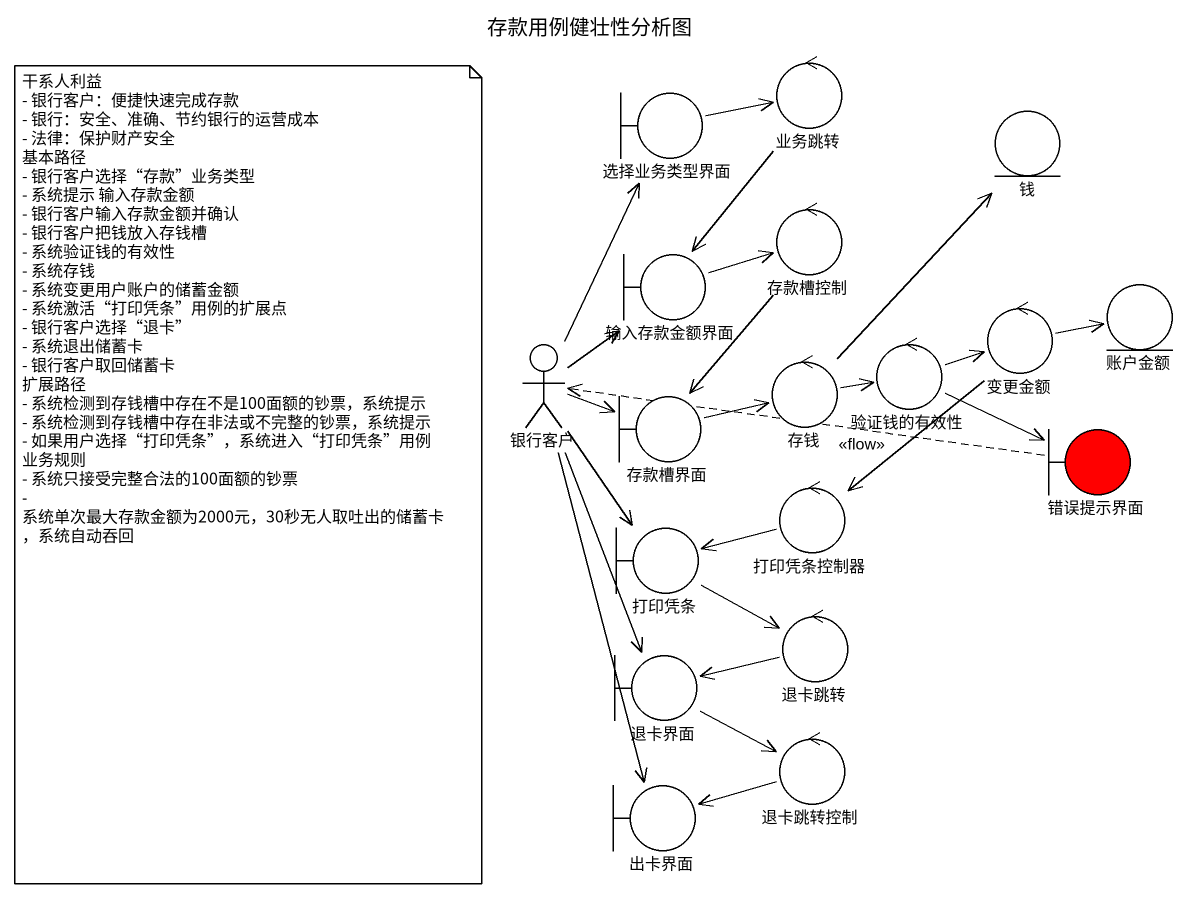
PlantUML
@startuml
title 存款用例健壮性分析图
boundary 选择业务类型界面
control 业务跳转
entity 钱
control 存款槽控制
boundary 输入存款金额界面
control 变更金额
entity 账户金额
actor 银行客户
control 存钱
control 验证钱的有效性
boundary 存款槽界面
boundary 错误提示界面 #FF0000
control 打印凭条控制器
boundary 打印凭条
boundary 退卡界面
control 退卡跳转
boundary 出卡界面
control 退卡跳转控制
选择业务类型界面 -right-> 业务跳转
业务跳转 --> 输入存款金额界面
存款槽控制 --> 存款槽界面
输入存款金额界面 -right-> 存款槽控制
变更金额 -right-> 账户金额
变更金额 --> 打印凭条控制器
银行客户 -up-> 选择业务类型界面
银行客户 -up-> 输入存款金额界面
银行客户 -right-> 存款槽界面
银行客户 --> 打印凭条
银行客户 --> 退卡界面
银行客户 --> 出卡界面
存钱 -up-> 钱
存钱 -right-> 验证钱的有效性
验证钱的有效性 -right-> 变更金额
验证钱的有效性 -right-> 错误提示界面
存款槽界面 -right-> 存钱
错误提示界面 .left.> 银行客户 : <<flow>>
打印凭条控制器 -left-> 打印凭条
打印凭条 -right-> 退卡跳转
退卡界面 -right-> 退卡跳转控制
退卡跳转 -left-> 退卡界面
退卡跳转控制 -left-> 出卡界面
note as N1
  干系人利益
  - 银行客户：便捷快速完成存款
  - 银行：安全、准确、节约银行的运营成本
  - 法律：保护财产安全
  基本路径
  - 银行客户选择“存款”业务类型
  - 系统提示 输入存款金额
  - 银行客户输入存款金额并确认
  - 银行客户把钱放入存钱槽
  - 系统验证钱的有效性
  - 系统存钱
  - 系统变更用户账户的储蓄金额
  - 系统激活“打印凭条”用例的扩展点
  - 银行客户选择“退卡”
  - 系统退出储蓄卡
  - 银行客户取回储蓄卡
  扩展路径
  - 系统检测到存钱槽中存在不是100面额的钞票，系统提示
  - 系统检测到存钱槽中存在非法或不完整的钞票，系统提示
  - 如果用户选择“打印凭条”，系统进入“打印凭条”用例
  业务规则
  - 系统只接受完整合法的100面额的钞票
  - 系统单次最大存款金额为2000元，30秒无人取吐出的储蓄卡，系统自动吞回
end note
@enduml
